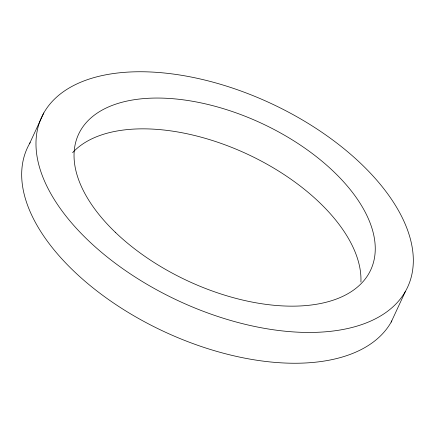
<?xml version="1.0" encoding="UTF-8"?>
<svg xmlns="http://www.w3.org/2000/svg" width="435" height="435" viewBox="0 0 435 435"><rect width="100%" height="100%" fill="white"/><g stroke="black" fill="none" stroke-linecap="round" stroke-linejoin="round"><path stroke-width="0.65" d="M29.52 143.719L43.815 112.921M391.185 322.079L405.48 291.281A201.764 109 24.9 0 0 180.851 75.179A201.764 109 24.9 0 0 87.614 239.843A201.764 109 24.9 0 0 405.48 291.281M391.815 320.927A201.764 109 24.9 0 1 156.546 327.979A201.764 109 24.9 0 1 30.167 142.604M72.612 152.663A161.059 87.011 24.9 0 1 243.513 152.391A161.059 87.011 24.9 0 1 360.909 282.021M115.259 232.23A161.059 87.011 24.9 0 0 369 273.289A161.059 87.011 24.9 0 0 189.687 100.784A161.059 87.011 24.9 0 0 115.259 232.23"/></g></svg>
